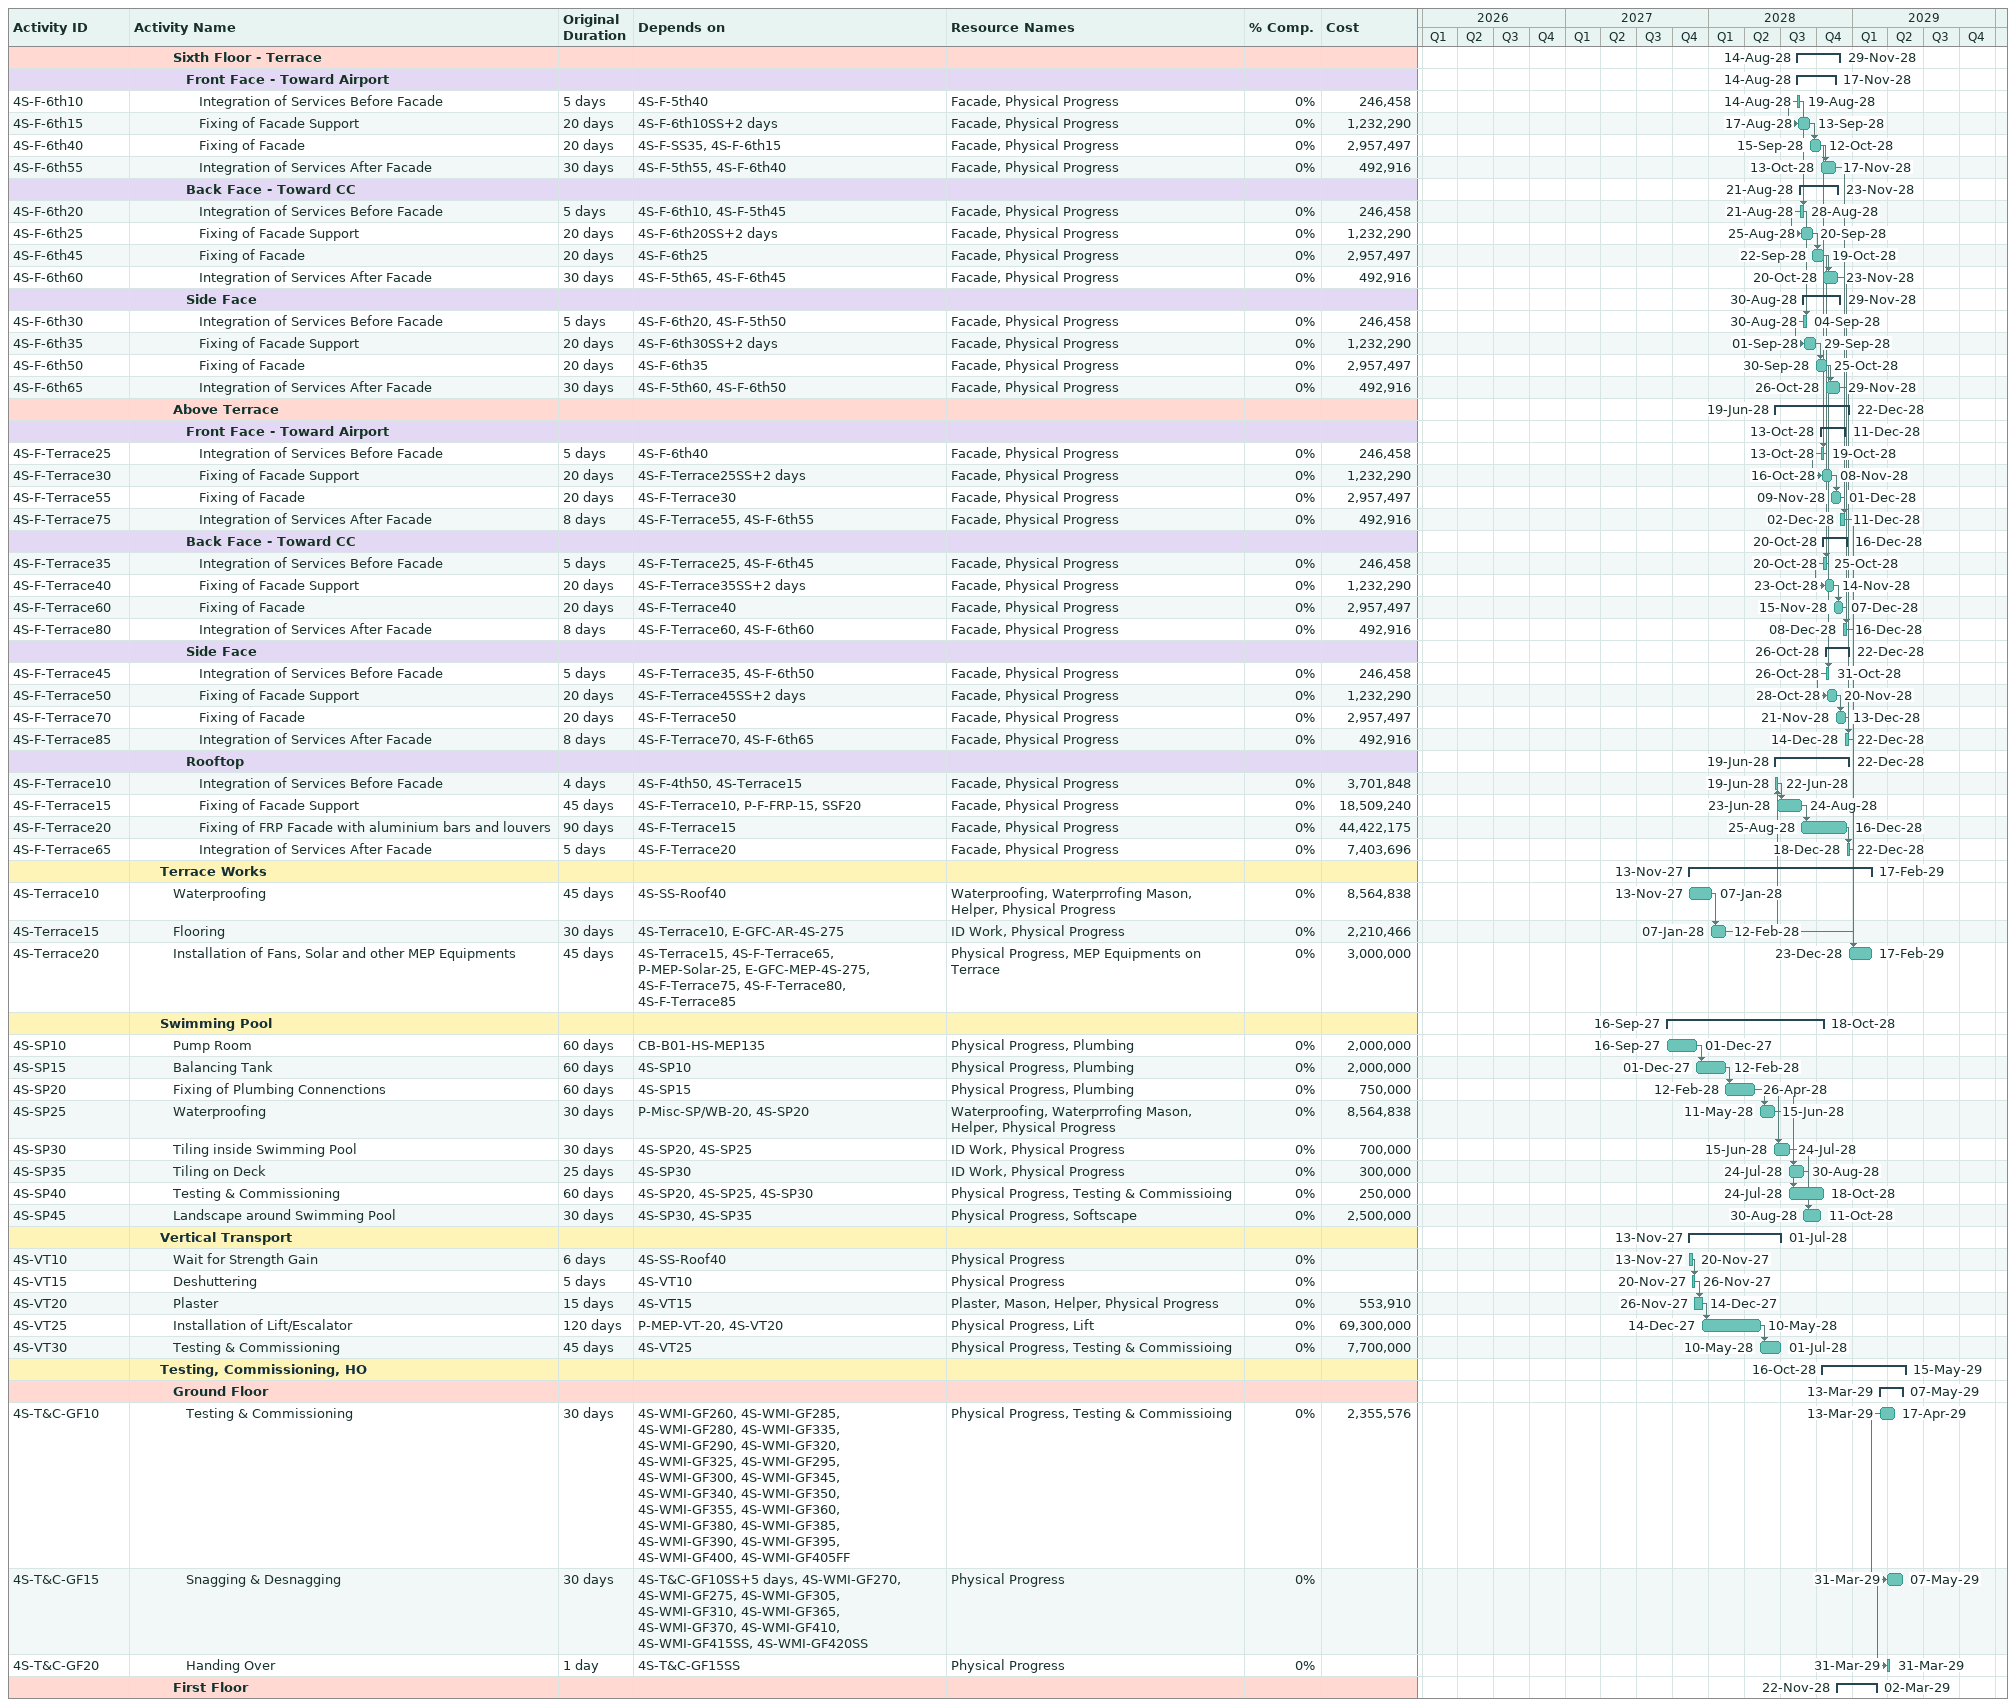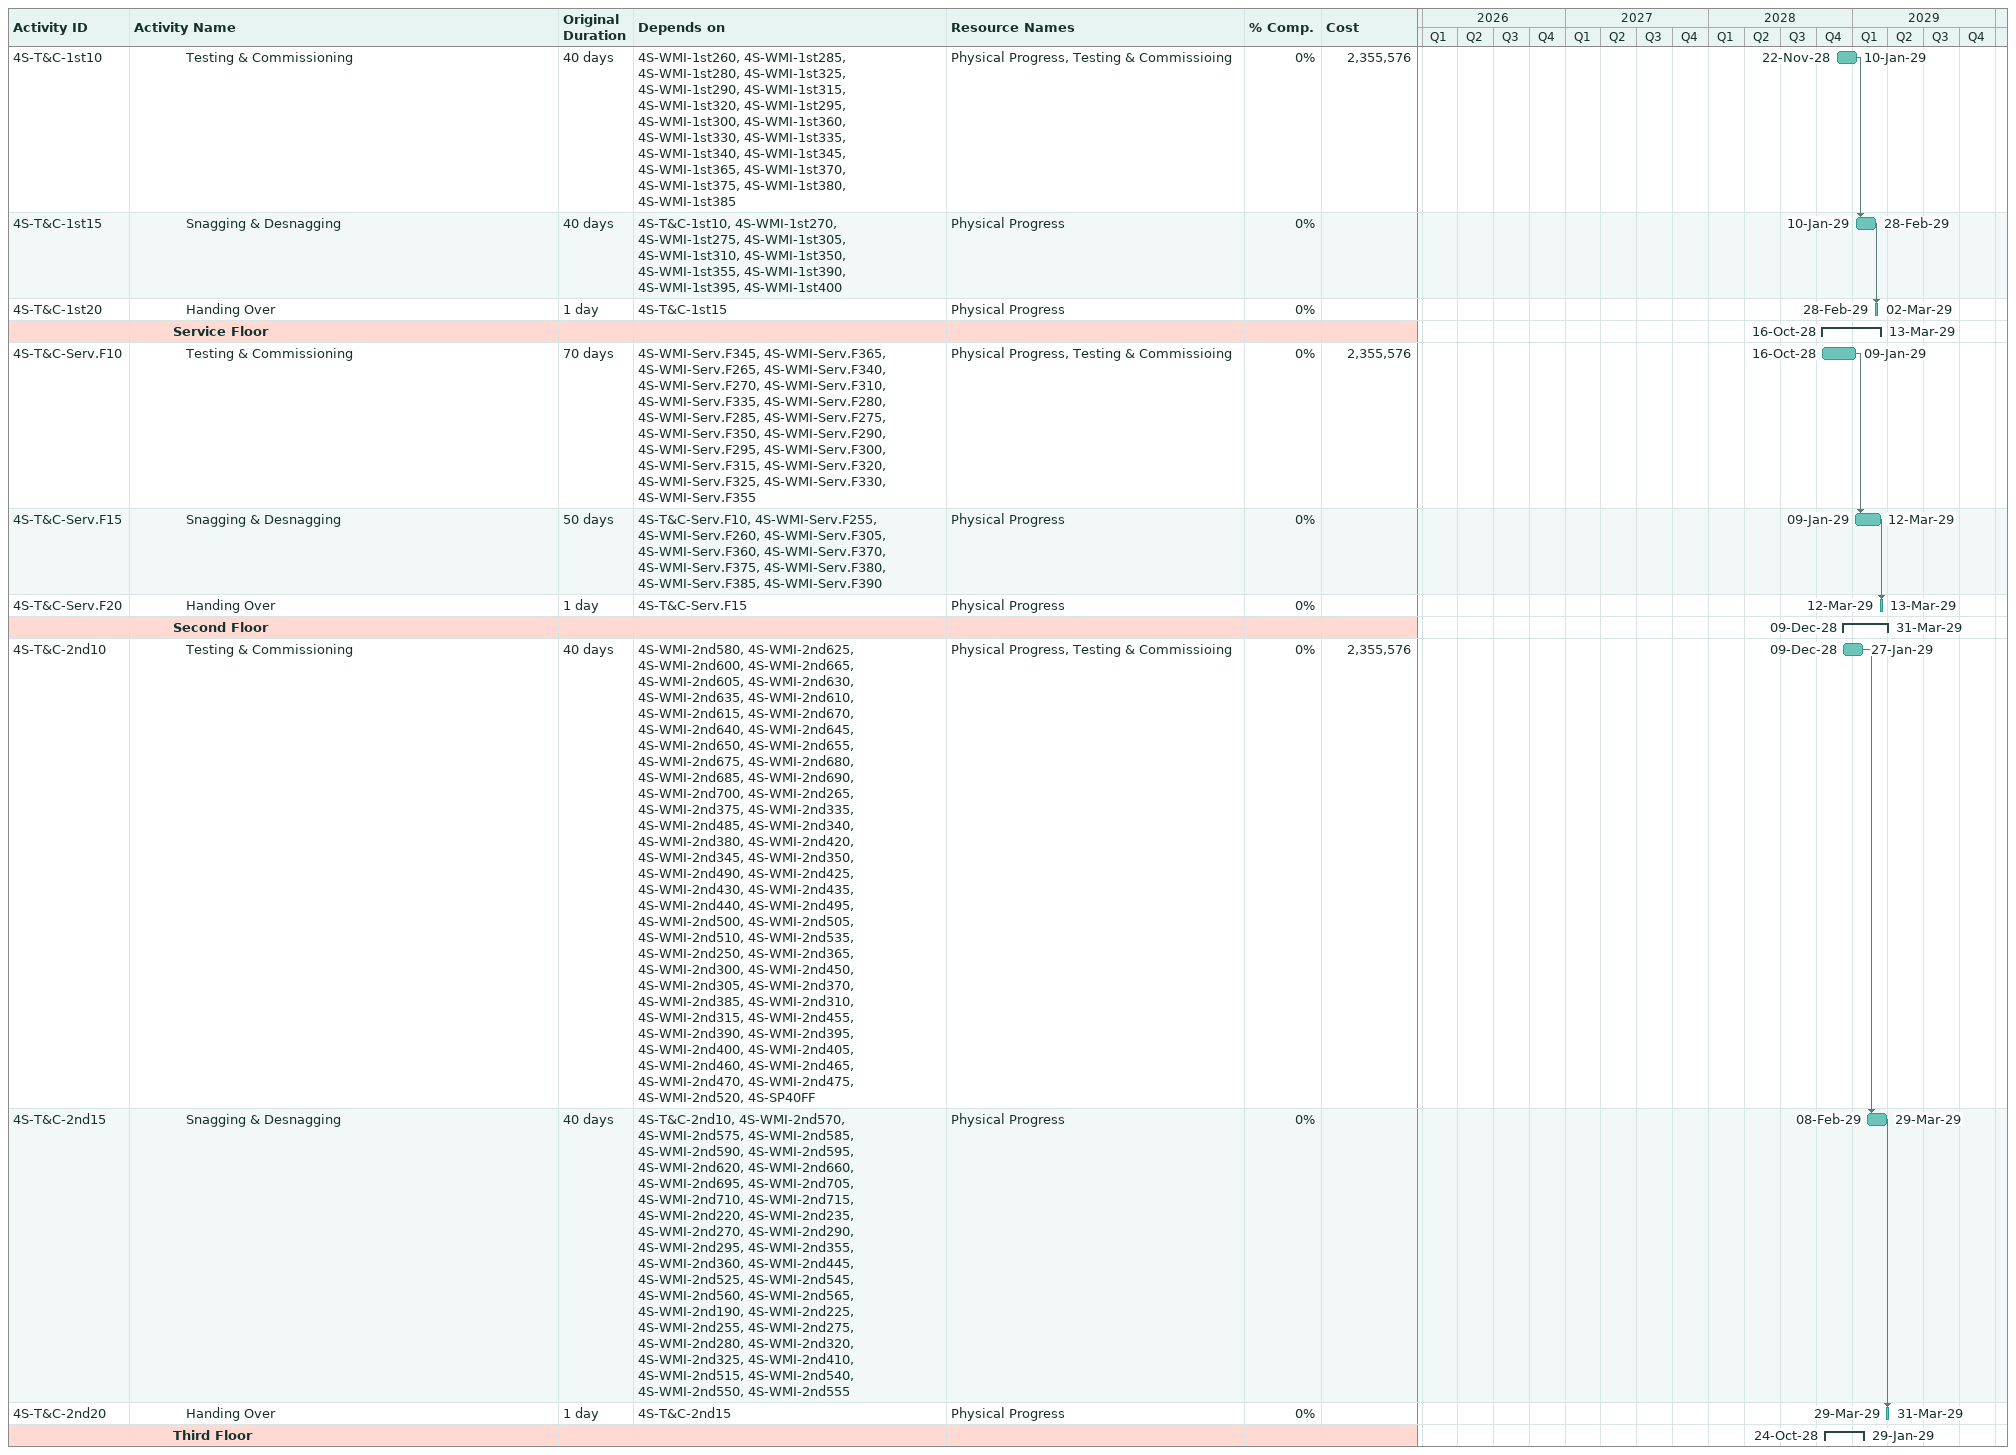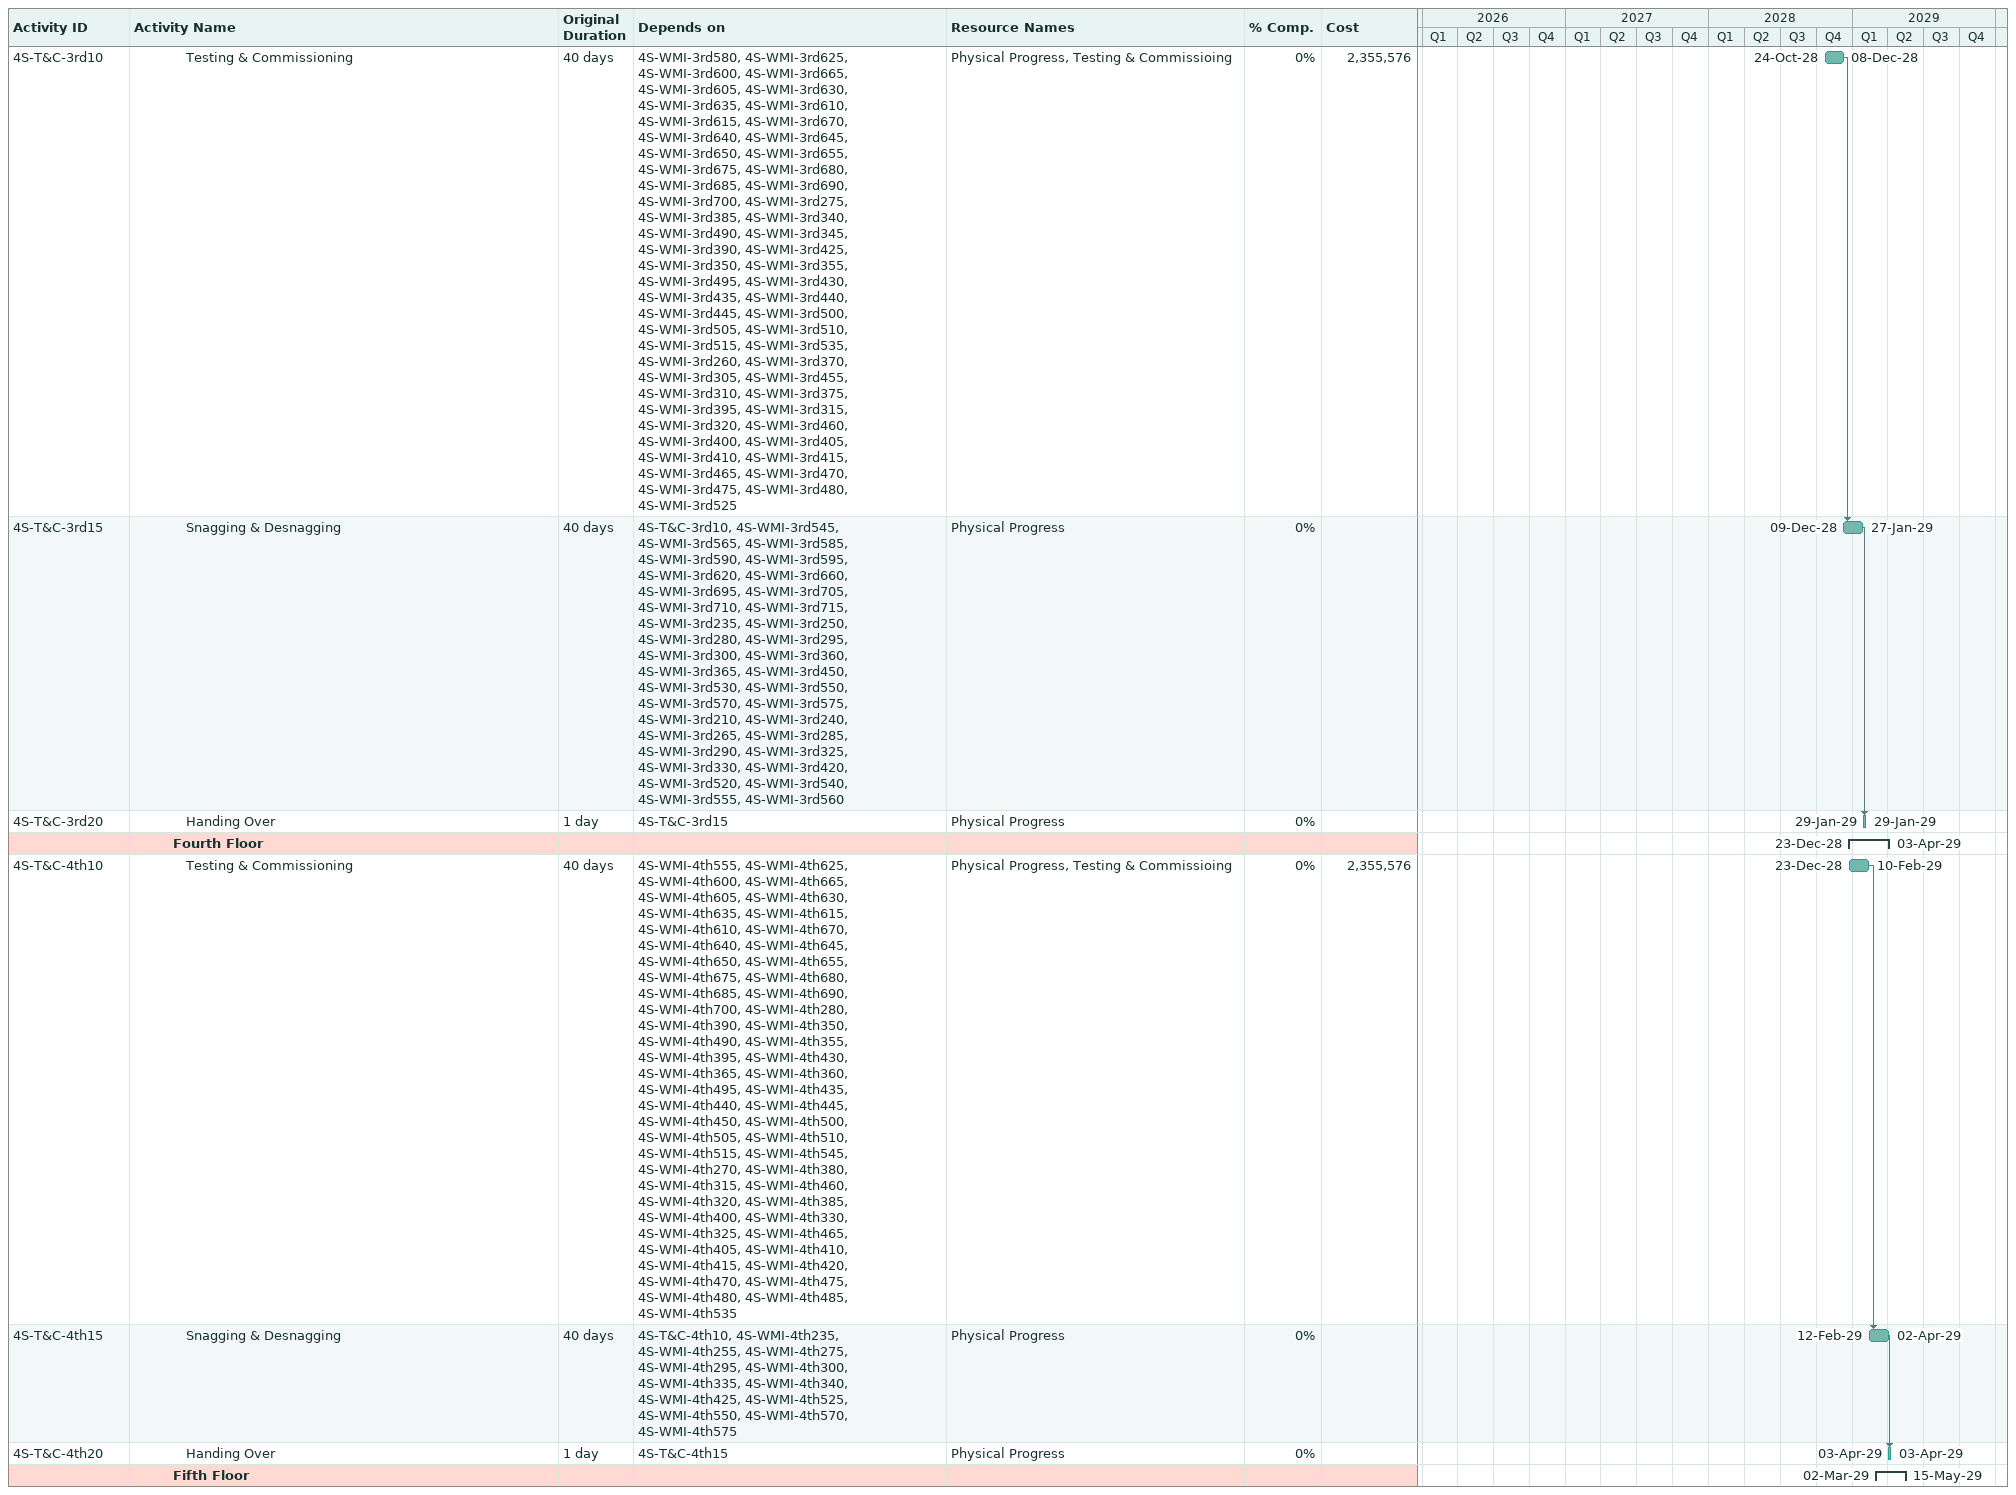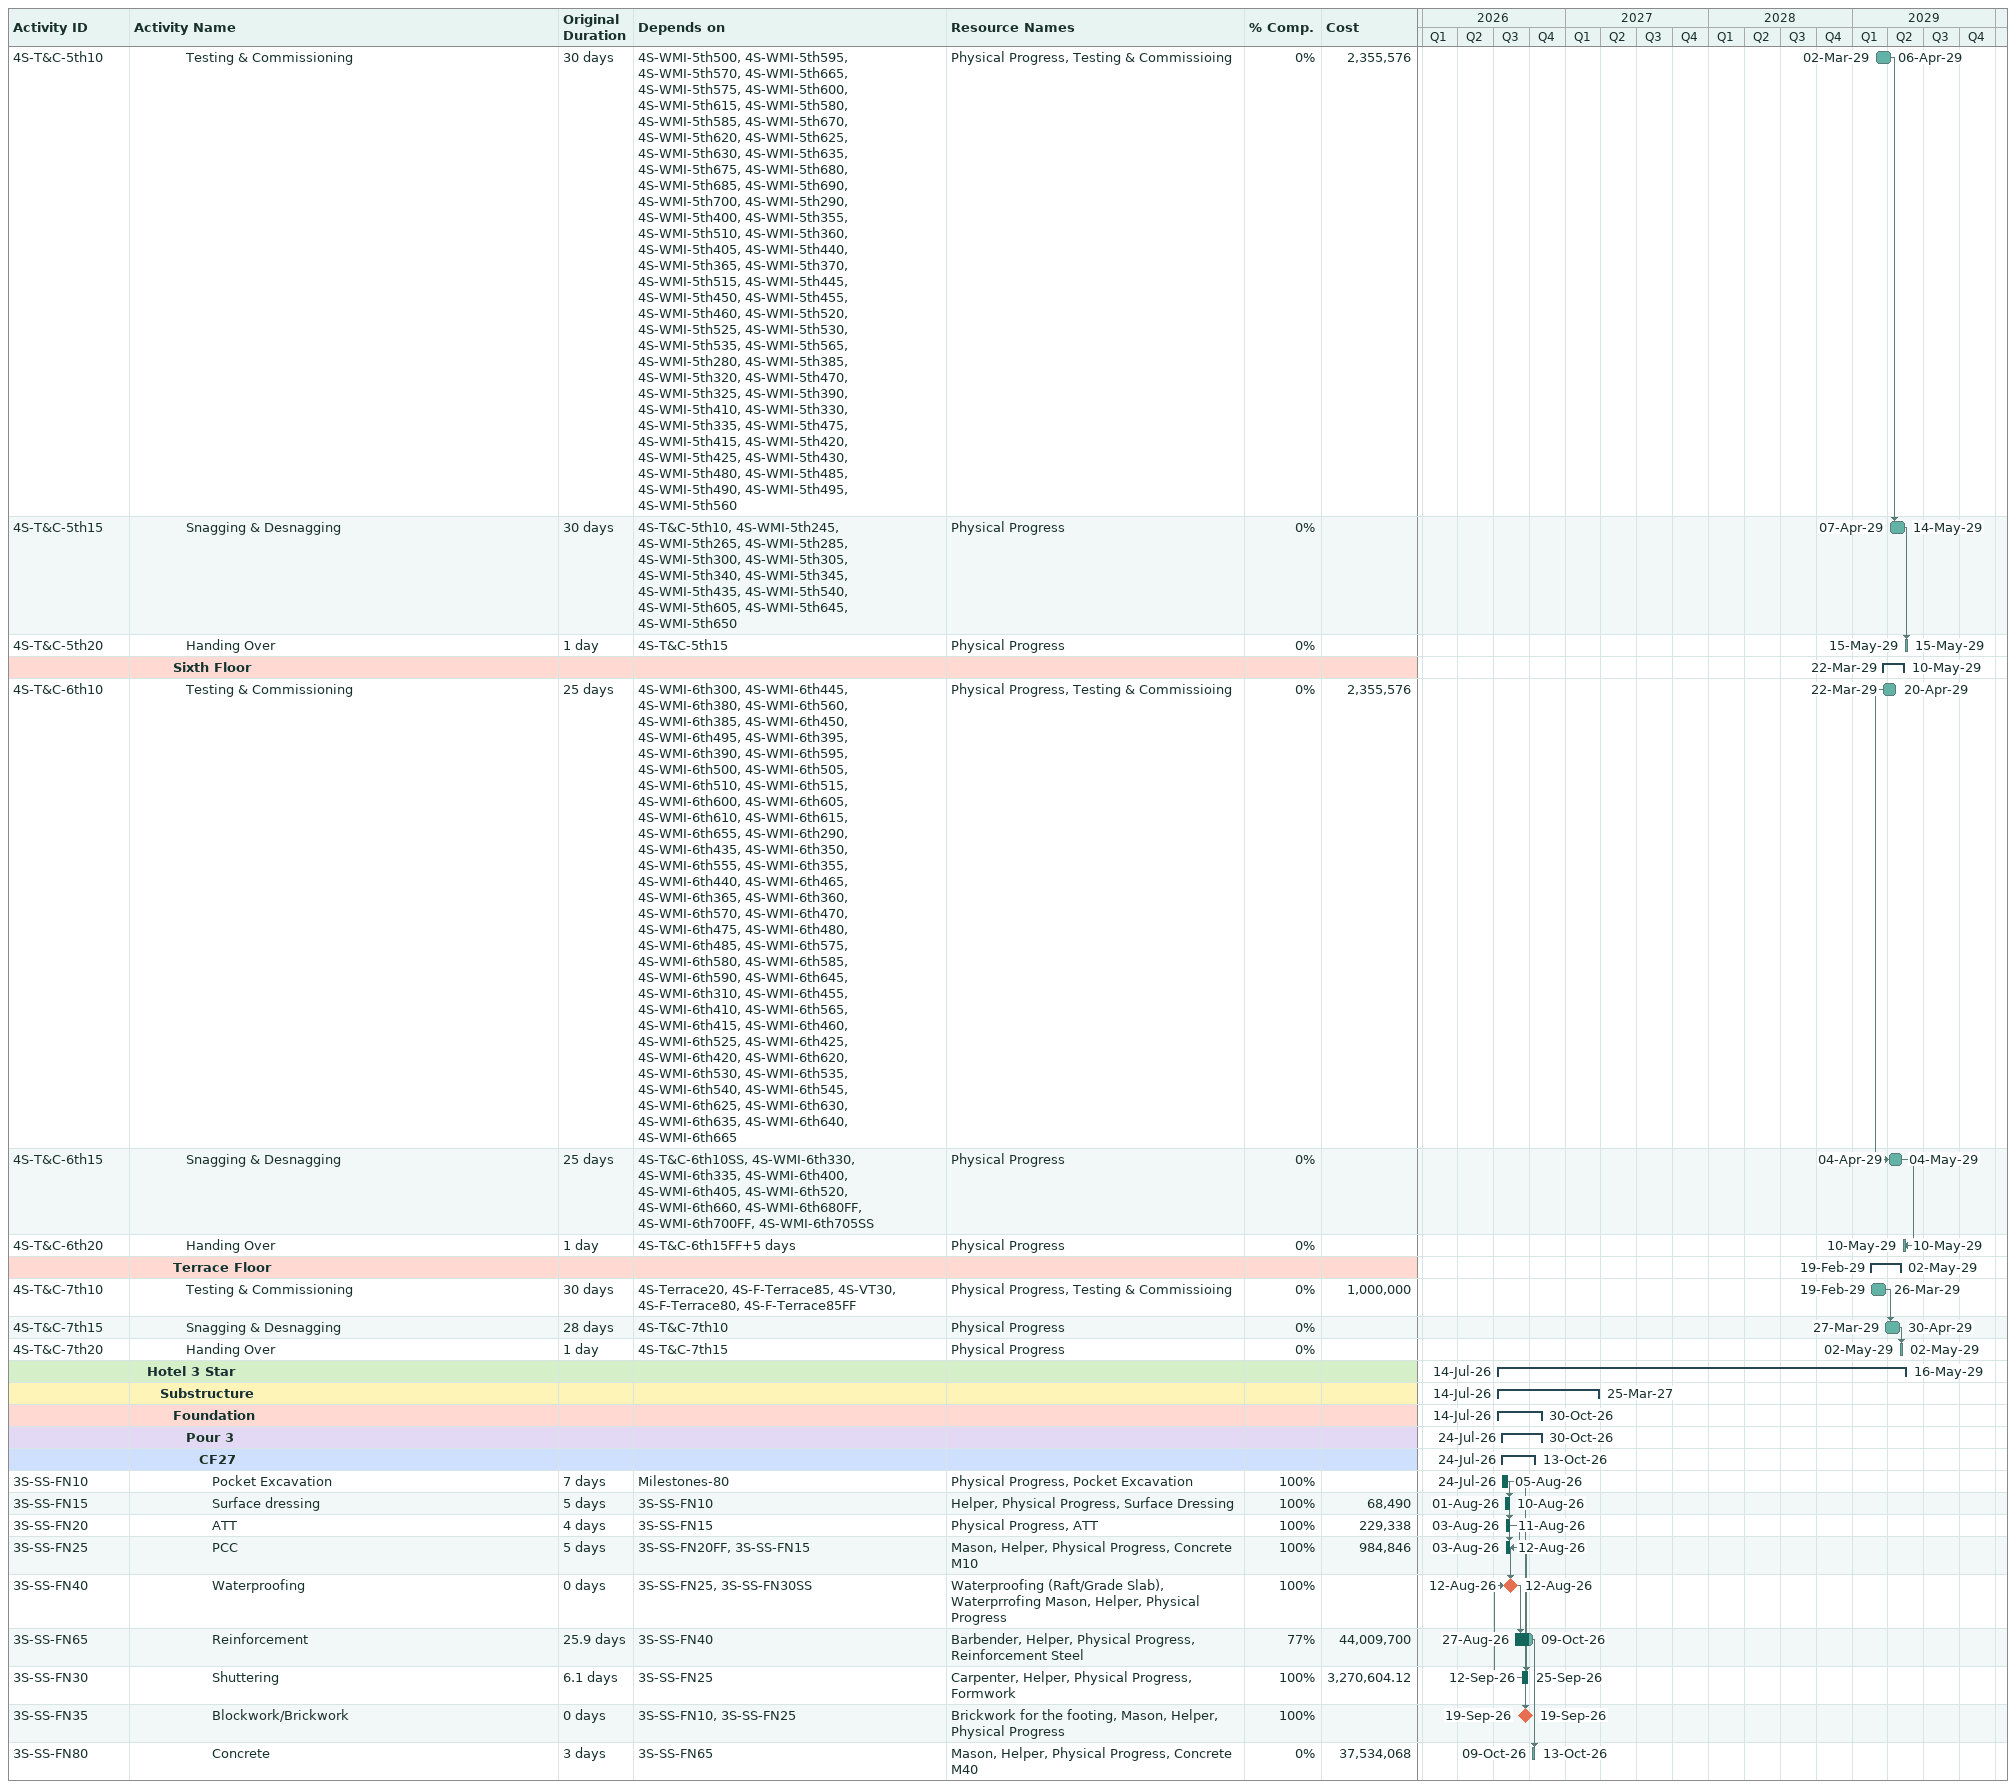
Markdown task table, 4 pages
| ID | Level | Task | Original duration | Start | Finish | Predecessors | Resources | % complete | Cost |
|---|---|---|---|---|---|---|---|---|---|
|  | 4 | **Sixth Floor - Terrace** |  | 2028-08-14 | 2028-11-29 |  |  |  |  |
|  | 5 | **Front Face - Toward Airport** |  | 2028-08-14 | 2028-11-17 |  |  |  |  |
| 4S-F-6th10 | 6 | Integration of Services Before Facade | 5d | 2028-08-14 | 2028-08-19 | 4S-F-5th40 | Facade, Physical Progress | 0 | 246458 |
| 4S-F-6th15 | 6 | Fixing of Facade Support | 20d | 2028-08-17 | 2028-09-13 | 4S-F-6th10SS+2d | Facade, Physical Progress | 0 | 1232290 |
| 4S-F-6th40 | 6 | Fixing of Facade | 20d | 2028-09-15 | 2028-10-12 | 4S-F-SS35, 4S-F-6th15 | Facade, Physical Progress | 0 | 2957497 |
| 4S-F-6th55 | 6 | Integration of Services After Facade | 30d | 2028-10-13 | 2028-11-17 | 4S-F-5th55, 4S-F-6th40 | Facade, Physical Progress | 0 | 492916 |
|  | 5 | **Back Face - Toward CC** |  | 2028-08-21 | 2028-11-23 |  |  |  |  |
| 4S-F-6th20 | 6 | Integration of Services Before Facade | 5d | 2028-08-21 | 2028-08-28 | 4S-F-6th10, 4S-F-5th45 | Facade, Physical Progress | 0 | 246458 |
| 4S-F-6th25 | 6 | Fixing of Facade Support | 20d | 2028-08-25 | 2028-09-20 | 4S-F-6th20SS+2d | Facade, Physical Progress | 0 | 1232290 |
| 4S-F-6th45 | 6 | Fixing of Facade | 20d | 2028-09-22 | 2028-10-19 | 4S-F-6th25 | Facade, Physical Progress | 0 | 2957497 |
| 4S-F-6th60 | 6 | Integration of Services After Facade | 30d | 2028-10-20 | 2028-11-23 | 4S-F-5th65, 4S-F-6th45 | Facade, Physical Progress | 0 | 492916 |
|  | 5 | **Side Face** |  | 2028-08-30 | 2028-11-29 |  |  |  |  |
| 4S-F-6th30 | 6 | Integration of Services Before Facade | 5d | 2028-08-30 | 2028-09-04 | 4S-F-6th20, 4S-F-5th50 | Facade, Physical Progress | 0 | 246458 |
| 4S-F-6th35 | 6 | Fixing of Facade Support | 20d | 2028-09-01 | 2028-09-29 | 4S-F-6th30SS+2d | Facade, Physical Progress | 0 | 1232290 |
| 4S-F-6th50 | 6 | Fixing of Facade | 20d | 2028-09-30 | 2028-10-25 | 4S-F-6th35 | Facade, Physical Progress | 0 | 2957497 |
| 4S-F-6th65 | 6 | Integration of Services After Facade | 30d | 2028-10-26 | 2028-11-29 | 4S-F-5th60, 4S-F-6th50 | Facade, Physical Progress | 0 | 492916 |
|  | 4 | **Above Terrace** |  | 2028-06-19 | 2028-12-22 |  |  |  |  |
|  | 5 | **Front Face - Toward Airport** |  | 2028-10-13 | 2028-12-11 |  |  |  |  |
| 4S-F-Terrace25 | 6 | Integration of Services Before Facade | 5d | 2028-10-13 | 2028-10-19 | 4S-F-6th40 | Facade, Physical Progress | 0 | 246458 |
| 4S-F-Terrace30 | 6 | Fixing of Facade Support | 20d | 2028-10-16 | 2028-11-08 | 4S-F-Terrace25SS+2d | Facade, Physical Progress | 0 | 1232290 |
| 4S-F-Terrace55 | 6 | Fixing of Facade | 20d | 2028-11-09 | 2028-12-01 | 4S-F-Terrace30 | Facade, Physical Progress | 0 | 2957497 |
| 4S-F-Terrace75 | 6 | Integration of Services After Facade | 8d | 2028-12-02 | 2028-12-11 | 4S-F-Terrace55, 4S-F-6th55 | Facade, Physical Progress | 0 | 492916 |
|  | 5 | **Back Face - Toward CC** |  | 2028-10-20 | 2028-12-16 |  |  |  |  |
| 4S-F-Terrace35 | 6 | Integration of Services Before Facade | 5d | 2028-10-20 | 2028-10-25 | 4S-F-Terrace25, 4S-F-6th45 | Facade, Physical Progress | 0 | 246458 |
| 4S-F-Terrace40 | 6 | Fixing of Facade Support | 20d | 2028-10-23 | 2028-11-14 | 4S-F-Terrace35SS+2d | Facade, Physical Progress | 0 | 1232290 |
| 4S-F-Terrace60 | 6 | Fixing of Facade | 20d | 2028-11-15 | 2028-12-07 | 4S-F-Terrace40 | Facade, Physical Progress | 0 | 2957497 |
| 4S-F-Terrace80 | 6 | Integration of Services After Facade | 8d | 2028-12-08 | 2028-12-16 | 4S-F-Terrace60, 4S-F-6th60 | Facade, Physical Progress | 0 | 492916 |
|  | 5 | **Side Face** |  | 2028-10-26 | 2028-12-22 |  |  |  |  |
| 4S-F-Terrace45 | 6 | Integration of Services Before Facade | 5d | 2028-10-26 | 2028-10-31 | 4S-F-Terrace35, 4S-F-6th50 | Facade, Physical Progress | 0 | 246458 |
| 4S-F-Terrace50 | 6 | Fixing of Facade Support | 20d | 2028-10-28 | 2028-11-20 | 4S-F-Terrace45SS+2d | Facade, Physical Progress | 0 | 1232290 |
| 4S-F-Terrace70 | 6 | Fixing of Facade | 20d | 2028-11-21 | 2028-12-13 | 4S-F-Terrace50 | Facade, Physical Progress | 0 | 2957497 |
| 4S-F-Terrace85 | 6 | Integration of Services After Facade | 8d | 2028-12-14 | 2028-12-22 | 4S-F-Terrace70, 4S-F-6th65 | Facade, Physical Progress | 0 | 492916 |
|  | 5 | **Rooftop** |  | 2028-06-19 | 2028-12-22 |  |  |  |  |
| 4S-F-Terrace10 | 6 | Integration of Services Before Facade | 4d | 2028-06-19 | 2028-06-22 | 4S-F-4th50, 4S-Terrace15 | Facade, Physical Progress | 0 | 3701848 |
| 4S-F-Terrace15 | 6 | Fixing of Facade Support | 45d | 2028-06-23 | 2028-08-24 | 4S-F-Terrace10, P-F-FRP-15, SSF20 | Facade, Physical Progress | 0 | 18509240 |
| 4S-F-Terrace20 | 6 | Fixing of FRP Facade with aluminium bars and louvers | 90d | 2028-08-25 | 2028-12-16 | 4S-F-Terrace15 | Facade, Physical Progress | 0 | 44422175 |
| 4S-F-Terrace65 | 6 | Integration of Services After Facade | 5d | 2028-12-18 | 2028-12-22 | 4S-F-Terrace20 | Facade, Physical Progress | 0 | 7403696 |
|  | 3 | **Terrace Works** |  | 2027-11-13 | 2029-02-17 |  |  |  |  |
| 4S-Terrace10 | 4 | Waterproofing | 45d | 2027-11-13 | 2028-01-07 | 4S-SS-Roof40 | Waterproofing, Waterprrofing Mason, Helper, Physical Progress | 0 | 8564838 |
| 4S-Terrace15 | 4 | Flooring | 30d | 2028-01-07 | 2028-02-12 | 4S-Terrace10, E-GFC-AR-4S-275 | ID Work, Physical Progress | 0 | 2210466 |
| 4S-Terrace20 | 4 | Installation of Fans, Solar and other MEP Equipments | 45d | 2028-12-23 | 2029-02-17 | 4S-Terrace15, 4S-F-Terrace65, P-MEP-Solar-25, E-GFC-MEP-4S-275, 4S-F-Terrace75, 4S-F-Terrace80, 4S-F-Terrace85 | Physical Progress, MEP Equipments on Terrace | 0 | 3000000 |
|  | 3 | **Swimming Pool** |  | 2027-09-16 | 2028-10-18 |  |  |  |  |
| 4S-SP10 | 4 | Pump Room | 60d | 2027-09-16 | 2027-12-01 | CB-B01-HS-MEP135 | Physical Progress, Plumbing | 0 | 2000000 |
| 4S-SP15 | 4 | Balancing Tank | 60d | 2027-12-01 | 2028-02-12 | 4S-SP10 | Physical Progress, Plumbing | 0 | 2000000 |
| 4S-SP20 | 4 | Fixing of Plumbing Connenctions | 60d | 2028-02-12 | 2028-04-26 | 4S-SP15 | Physical Progress, Plumbing | 0 | 750000 |
| 4S-SP25 | 4 | Waterproofing | 30d | 2028-05-11 | 2028-06-15 | P-Misc-SP/WB-20, 4S-SP20 | Waterproofing, Waterprrofing Mason, Helper, Physical Progress | 0 | 8564838 |
| 4S-SP30 | 4 | Tiling inside Swimming Pool | 30d | 2028-06-15 | 2028-07-24 | 4S-SP20, 4S-SP25 | ID Work, Physical Progress | 0 | 700000 |
| 4S-SP35 | 4 | Tiling on Deck | 25d | 2028-07-24 | 2028-08-30 | 4S-SP30 | ID Work, Physical Progress | 0 | 300000 |
| 4S-SP40 | 4 | Testing & Commissioning | 60d | 2028-07-24 | 2028-10-18 | 4S-SP20, 4S-SP25, 4S-SP30 | Physical Progress, Testing & Commissioing | 0 | 250000 |
| 4S-SP45 | 4 | Landscape around Swimming Pool | 30d | 2028-08-30 | 2028-10-11 | 4S-SP30, 4S-SP35 | Physical Progress, Softscape | 0 | 2500000 |
|  | 3 | **Vertical Transport** |  | 2027-11-13 | 2028-07-01 |  |  |  |  |
| 4S-VT10 | 4 | Wait for Strength Gain | 6d | 2027-11-13 | 2027-11-20 | 4S-SS-Roof40 | Physical Progress | 0 |  |
| 4S-VT15 | 4 | Deshuttering | 5d | 2027-11-20 | 2027-11-26 | 4S-VT10 | Physical Progress | 0 |  |
| 4S-VT20 | 4 | Plaster | 15d | 2027-11-26 | 2027-12-14 | 4S-VT15 | Plaster, Mason, Helper, Physical Progress | 0 | 553910 |
| 4S-VT25 | 4 | Installation of Lift/Escalator | 120d | 2027-12-14 | 2028-05-10 | P-MEP-VT-20, 4S-VT20 | Physical Progress, Lift | 0 | 69300000 |
| 4S-VT30 | 4 | Testing & Commissioning | 45d | 2028-05-10 | 2028-07-01 | 4S-VT25 | Physical Progress, Testing & Commissioing | 0 | 7700000 |
|  | 3 | **Testing, Commissioning, HO** |  | 2028-10-16 | 2029-05-15 |  |  |  |  |
|  | 4 | **Ground Floor** |  | 2029-03-13 | 2029-05-07 |  |  |  |  |
| 4S-T&C-GF10 | 5 | Testing & Commissioning | 30d | 2029-03-13 | 2029-04-17 | 4S-WMI-GF260, 4S-WMI-GF285, 4S-WMI-GF280, 4S-WMI-GF335, 4S-WMI-GF290, 4S-WMI-GF320, 4S-WMI-GF325, 4S-WMI-GF295, 4S-WMI-GF300, 4S-WMI-GF345, 4S-WMI-GF340, 4S-WMI-GF350, 4S-WMI-GF355, 4S-WMI-GF360, 4S-WMI-GF380, 4S-WMI-GF385, 4S-WMI-GF390, 4S-WMI-GF395, 4S-WMI-GF400, 4S-WMI-GF405FF | Physical Progress, Testing & Commissioing | 0 | 2355576 |
| 4S-T&C-GF15 | 5 | Snagging & Desnagging | 30d | 2029-03-31 | 2029-05-07 | 4S-T&C-GF10SS+5d, 4S-WMI-GF270, 4S-WMI-GF275, 4S-WMI-GF305, 4S-WMI-GF310, 4S-WMI-GF365, 4S-WMI-GF370, 4S-WMI-GF410, 4S-WMI-GF415SS, 4S-WMI-GF420SS | Physical Progress | 0 |  |
| 4S-T&C-GF20 | 5 | Handing Over | 1d | 2029-03-31 | 2029-03-31 | 4S-T&C-GF15SS | Physical Progress | 0 |  |
|  | 4 | **First Floor** |  | 2028-11-22 | 2029-03-02 |  |  |  |  |
| 4S-T&C-1st10 | 5 | Testing & Commissioning | 40d | 2028-11-22 | 2029-01-10 | 4S-WMI-1st260, 4S-WMI-1st285, 4S-WMI-1st280, 4S-WMI-1st325, 4S-WMI-1st290, 4S-WMI-1st315, 4S-WMI-1st320, 4S-WMI-1st295, 4S-WMI-1st300, 4S-WMI-1st360, 4S-WMI-1st330, 4S-WMI-1st335, 4S-WMI-1st340, 4S-WMI-1st345, 4S-WMI-1st365, 4S-WMI-1st370, 4S-WMI-1st375, 4S-WMI-1st380, 4S-WMI-1st385 | Physical Progress, Testing & Commissioing | 0 | 2355576 |
| 4S-T&C-1st15 | 5 | Snagging & Desnagging | 40d | 2029-01-10 | 2029-02-28 | 4S-T&C-1st10, 4S-WMI-1st270, 4S-WMI-1st275, 4S-WMI-1st305, 4S-WMI-1st310, 4S-WMI-1st350, 4S-WMI-1st355, 4S-WMI-1st390, 4S-WMI-1st395, 4S-WMI-1st400 | Physical Progress | 0 |  |
| 4S-T&C-1st20 | 5 | Handing Over | 1d | 2029-02-28 | 2029-03-02 | 4S-T&C-1st15 | Physical Progress | 0 |  |
|  | 4 | **Service Floor** |  | 2028-10-16 | 2029-03-13 |  |  |  |  |
| 4S-T&C-Serv.F10 | 5 | Testing & Commissioning | 70d | 2028-10-16 | 2029-01-09 | 4S-WMI-Serv.F345, 4S-WMI-Serv.F365, 4S-WMI-Serv.F265, 4S-WMI-Serv.F340, 4S-WMI-Serv.F270, 4S-WMI-Serv.F310, 4S-WMI-Serv.F335, 4S-WMI-Serv.F280, 4S-WMI-Serv.F285, 4S-WMI-Serv.F275, 4S-WMI-Serv.F350, 4S-WMI-Serv.F290, 4S-WMI-Serv.F295, 4S-WMI-Serv.F300, 4S-WMI-Serv.F315, 4S-WMI-Serv.F320, 4S-WMI-Serv.F325, 4S-WMI-Serv.F330, 4S-WMI-Serv.F355 | Physical Progress, Testing & Commissioing | 0 | 2355576 |
| 4S-T&C-Serv.F15 | 5 | Snagging & Desnagging | 50d | 2029-01-09 | 2029-03-12 | 4S-T&C-Serv.F10, 4S-WMI-Serv.F255, 4S-WMI-Serv.F260, 4S-WMI-Serv.F305, 4S-WMI-Serv.F360, 4S-WMI-Serv.F370, 4S-WMI-Serv.F375, 4S-WMI-Serv.F380, 4S-WMI-Serv.F385, 4S-WMI-Serv.F390 | Physical Progress | 0 |  |
| 4S-T&C-Serv.F20 | 5 | Handing Over | 1d | 2029-03-12 | 2029-03-13 | 4S-T&C-Serv.F15 | Physical Progress | 0 |  |
|  | 4 | **Second Floor** |  | 2028-12-09 | 2029-03-31 |  |  |  |  |
| 4S-T&C-2nd10 | 5 | Testing & Commissioning | 40d | 2028-12-09 | 2029-01-27 | 4S-WMI-2nd580, 4S-WMI-2nd625, 4S-WMI-2nd600, 4S-WMI-2nd665, 4S-WMI-2nd605, 4S-WMI-2nd630, 4S-WMI-2nd635, 4S-WMI-2nd610, 4S-WMI-2nd615, 4S-WMI-2nd670, 4S-WMI-2nd640, 4S-WMI-2nd645, 4S-WMI-2nd650, 4S-WMI-2nd655, 4S-WMI-2nd675, 4S-WMI-2nd680, 4S-WMI-2nd685, 4S-WMI-2nd690, 4S-WMI-2nd700, 4S-WMI-2nd265, 4S-WMI-2nd375, 4S-WMI-2nd335, 4S-WMI-2nd485, 4S-WMI-2nd340, 4S-WMI-2nd380, 4S-WMI-2nd420, 4S-WMI-2nd345, 4S-WMI-2nd350, 4S-WMI-2nd490, 4S-WMI-2nd425, 4S-WMI-2nd430, 4S-WMI-2nd435, 4S-WMI-2nd440, 4S-WMI-2nd495, 4S-WMI-2nd500, 4S-WMI-2nd505, 4S-WMI-2nd510, 4S-WMI-2nd535, 4S-WMI-2nd250, 4S-WMI-2nd365, 4S-WMI-2nd300, 4S-WMI-2nd450, 4S-WMI-2nd305, 4S-WMI-2nd370, 4S-WMI-2nd385, 4S-WMI-2nd310, 4S-WMI-2nd315, 4S-WMI-2nd455, 4S-WMI-2nd390, 4S-WMI-2nd395, 4S-WMI-2nd400, 4S-WMI-2nd405, 4S-WMI-2nd460, 4S-WMI-2nd465, 4S-WMI-2nd470, 4S-WMI-2nd475, 4S-WMI-2nd520, 4S-SP40FF | Physical Progress, Testing & Commissioing | 0 | 2355576 |
| 4S-T&C-2nd15 | 5 | Snagging & Desnagging | 40d | 2029-02-08 | 2029-03-29 | 4S-T&C-2nd10, 4S-WMI-2nd570, 4S-WMI-2nd575, 4S-WMI-2nd585, 4S-WMI-2nd590, 4S-WMI-2nd595, 4S-WMI-2nd620, 4S-WMI-2nd660, 4S-WMI-2nd695, 4S-WMI-2nd705, 4S-WMI-2nd710, 4S-WMI-2nd715, 4S-WMI-2nd220, 4S-WMI-2nd235, 4S-WMI-2nd270, 4S-WMI-2nd290, 4S-WMI-2nd295, 4S-WMI-2nd355, 4S-WMI-2nd360, 4S-WMI-2nd445, 4S-WMI-2nd525, 4S-WMI-2nd545, 4S-WMI-2nd560, 4S-WMI-2nd565, 4S-WMI-2nd190, 4S-WMI-2nd225, 4S-WMI-2nd255, 4S-WMI-2nd275, 4S-WMI-2nd280, 4S-WMI-2nd320, 4S-WMI-2nd325, 4S-WMI-2nd410, 4S-WMI-2nd515, 4S-WMI-2nd540, 4S-WMI-2nd550, 4S-WMI-2nd555 | Physical Progress | 0 |  |
| 4S-T&C-2nd20 | 5 | Handing Over | 1d | 2029-03-29 | 2029-03-31 | 4S-T&C-2nd15 | Physical Progress | 0 |  |
|  | 4 | **Third Floor** |  | 2028-10-24 | 2029-01-29 |  |  |  |  |
| 4S-T&C-3rd10 | 5 | Testing & Commissioning | 40d | 2028-10-24 | 2028-12-08 | 4S-WMI-3rd580, 4S-WMI-3rd625, 4S-WMI-3rd600, 4S-WMI-3rd665, 4S-WMI-3rd605, 4S-WMI-3rd630, 4S-WMI-3rd635, 4S-WMI-3rd610, 4S-WMI-3rd615, 4S-WMI-3rd670, 4S-WMI-3rd640, 4S-WMI-3rd645, 4S-WMI-3rd650, 4S-WMI-3rd655, 4S-WMI-3rd675, 4S-WMI-3rd680, 4S-WMI-3rd685, 4S-WMI-3rd690, 4S-WMI-3rd700, 4S-WMI-3rd275, 4S-WMI-3rd385, 4S-WMI-3rd340, 4S-WMI-3rd490, 4S-WMI-3rd345, 4S-WMI-3rd390, 4S-WMI-3rd425, 4S-WMI-3rd350, 4S-WMI-3rd355, 4S-WMI-3rd495, 4S-WMI-3rd430, 4S-WMI-3rd435, 4S-WMI-3rd440, 4S-WMI-3rd445, 4S-WMI-3rd500, 4S-WMI-3rd505, 4S-WMI-3rd510, 4S-WMI-3rd515, 4S-WMI-3rd535, 4S-WMI-3rd260, 4S-WMI-3rd370, 4S-WMI-3rd305, 4S-WMI-3rd455, 4S-WMI-3rd310, 4S-WMI-3rd375, 4S-WMI-3rd395, 4S-WMI-3rd315, 4S-WMI-3rd320, 4S-WMI-3rd460, 4S-WMI-3rd400, 4S-WMI-3rd405, 4S-WMI-3rd410, 4S-WMI-3rd415, 4S-WMI-3rd465, 4S-WMI-3rd470, 4S-WMI-3rd475, 4S-WMI-3rd480, 4S-WMI-3rd525 | Physical Progress, Testing & Commissioing | 0 | 2355576 |
| 4S-T&C-3rd15 | 5 | Snagging & Desnagging | 40d | 2028-12-09 | 2029-01-27 | 4S-T&C-3rd10, 4S-WMI-3rd545, 4S-WMI-3rd565, 4S-WMI-3rd585, 4S-WMI-3rd590, 4S-WMI-3rd595, 4S-WMI-3rd620, 4S-WMI-3rd660, 4S-WMI-3rd695, 4S-WMI-3rd705, 4S-WMI-3rd710, 4S-WMI-3rd715, 4S-WMI-3rd235, 4S-WMI-3rd250, 4S-WMI-3rd280, 4S-WMI-3rd295, 4S-WMI-3rd300, 4S-WMI-3rd360, 4S-WMI-3rd365, 4S-WMI-3rd450, 4S-WMI-3rd530, 4S-WMI-3rd550, 4S-WMI-3rd570, 4S-WMI-3rd575, 4S-WMI-3rd210, 4S-WMI-3rd240, 4S-WMI-3rd265, 4S-WMI-3rd285, 4S-WMI-3rd290, 4S-WMI-3rd325, 4S-WMI-3rd330, 4S-WMI-3rd420, 4S-WMI-3rd520, 4S-WMI-3rd540, 4S-WMI-3rd555, 4S-WMI-3rd560 | Physical Progress | 0 |  |
| 4S-T&C-3rd20 | 5 | Handing Over | 1d | 2029-01-29 | 2029-01-29 | 4S-T&C-3rd15 | Physical Progress | 0 |  |
|  | 4 | **Fourth Floor** |  | 2028-12-23 | 2029-04-03 |  |  |  |  |
| 4S-T&C-4th10 | 5 | Testing & Commissioning | 40d | 2028-12-23 | 2029-02-10 | 4S-WMI-4th555, 4S-WMI-4th625, 4S-WMI-4th600, 4S-WMI-4th665, 4S-WMI-4th605, 4S-WMI-4th630, 4S-WMI-4th635, 4S-WMI-4th615, 4S-WMI-4th610, 4S-WMI-4th670, 4S-WMI-4th640, 4S-WMI-4th645, 4S-WMI-4th650, 4S-WMI-4th655, 4S-WMI-4th675, 4S-WMI-4th680, 4S-WMI-4th685, 4S-WMI-4th690, 4S-WMI-4th700, 4S-WMI-4th280, 4S-WMI-4th390, 4S-WMI-4th350, 4S-WMI-4th490, 4S-WMI-4th355, 4S-WMI-4th395, 4S-WMI-4th430, 4S-WMI-4th365, 4S-WMI-4th360, 4S-WMI-4th495, 4S-WMI-4th435, 4S-WMI-4th440, 4S-WMI-4th445, 4S-WMI-4th450, 4S-WMI-4th500, 4S-WMI-4th505, 4S-WMI-4th510, 4S-WMI-4th515, 4S-WMI-4th545, 4S-WMI-4th270, 4S-WMI-4th380, 4S-WMI-4th315, 4S-WMI-4th460, 4S-WMI-4th320, 4S-WMI-4th385, 4S-WMI-4th400, 4S-WMI-4th330, 4S-WMI-4th325, 4S-WMI-4th465, 4S-WMI-4th405, 4S-WMI-4th410, 4S-WMI-4th415, 4S-WMI-4th420, 4S-WMI-4th470, 4S-WMI-4th475, 4S-WMI-4th480, 4S-WMI-4th485, 4S-WMI-4th535 | Physical Progress, Testing & Commissioing | 0 | 2355576 |
| 4S-T&C-4th15 | 5 | Snagging & Desnagging | 40d | 2029-02-12 | 2029-04-02 | 4S-T&C-4th10, 4S-WMI-4th235, 4S-WMI-4th255, 4S-WMI-4th275, 4S-WMI-4th295, 4S-WMI-4th300, 4S-WMI-4th335, 4S-WMI-4th340, 4S-WMI-4th425, 4S-WMI-4th525, 4S-WMI-4th550, 4S-WMI-4th570, 4S-WMI-4th575 | Physical Progress | 0 |  |
| 4S-T&C-4th20 | 5 | Handing Over | 1d | 2029-04-03 | 2029-04-03 | 4S-T&C-4th15 | Physical Progress | 0 |  |
|  | 4 | **Fifth Floor** |  | 2029-03-02 | 2029-05-15 |  |  |  |  |
| 4S-T&C-5th10 | 5 | Testing & Commissioning | 30d | 2029-03-02 | 2029-04-06 | 4S-WMI-5th500, 4S-WMI-5th595, 4S-WMI-5th570, 4S-WMI-5th665, 4S-WMI-5th575, 4S-WMI-5th600, 4S-WMI-5th615, 4S-WMI-5th580, 4S-WMI-5th585, 4S-WMI-5th670, 4S-WMI-5th620, 4S-WMI-5th625, 4S-WMI-5th630, 4S-WMI-5th635, 4S-WMI-5th675, 4S-WMI-5th680, 4S-WMI-5th685, 4S-WMI-5th690, 4S-WMI-5th700, 4S-WMI-5th290, 4S-WMI-5th400, 4S-WMI-5th355, 4S-WMI-5th510, 4S-WMI-5th360, 4S-WMI-5th405, 4S-WMI-5th440, 4S-WMI-5th365, 4S-WMI-5th370, 4S-WMI-5th515, 4S-WMI-5th445, 4S-WMI-5th450, 4S-WMI-5th455, 4S-WMI-5th460, 4S-WMI-5th520, 4S-WMI-5th525, 4S-WMI-5th530, 4S-WMI-5th535, 4S-WMI-5th565, 4S-WMI-5th280, 4S-WMI-5th385, 4S-WMI-5th320, 4S-WMI-5th470, 4S-WMI-5th325, 4S-WMI-5th390, 4S-WMI-5th410, 4S-WMI-5th330, 4S-WMI-5th335, 4S-WMI-5th475, 4S-WMI-5th415, 4S-WMI-5th420, 4S-WMI-5th425, 4S-WMI-5th430, 4S-WMI-5th480, 4S-WMI-5th485, 4S-WMI-5th490, 4S-WMI-5th495, 4S-WMI-5th560 | Physical Progress, Testing & Commissioing | 0 | 2355576 |
| 4S-T&C-5th15 | 5 | Snagging & Desnagging | 30d | 2029-04-07 | 2029-05-14 | 4S-T&C-5th10, 4S-WMI-5th245, 4S-WMI-5th265, 4S-WMI-5th285, 4S-WMI-5th300, 4S-WMI-5th305, 4S-WMI-5th340, 4S-WMI-5th345, 4S-WMI-5th435, 4S-WMI-5th540, 4S-WMI-5th605, 4S-WMI-5th645, 4S-WMI-5th650 | Physical Progress | 0 |  |
| 4S-T&C-5th20 | 5 | Handing Over | 1d | 2029-05-15 | 2029-05-15 | 4S-T&C-5th15 | Physical Progress | 0 |  |
|  | 4 | **Sixth Floor** |  | 2029-03-22 | 2029-05-10 |  |  |  |  |
| 4S-T&C-6th10 | 5 | Testing & Commissioning | 25d | 2029-03-22 | 2029-04-20 | 4S-WMI-6th300, 4S-WMI-6th445, 4S-WMI-6th380, 4S-WMI-6th560, 4S-WMI-6th385, 4S-WMI-6th450, 4S-WMI-6th495, 4S-WMI-6th395, 4S-WMI-6th390, 4S-WMI-6th595, 4S-WMI-6th500, 4S-WMI-6th505, 4S-WMI-6th510, 4S-WMI-6th515, 4S-WMI-6th600, 4S-WMI-6th605, 4S-WMI-6th610, 4S-WMI-6th615, 4S-WMI-6th655, 4S-WMI-6th290, 4S-WMI-6th435, 4S-WMI-6th350, 4S-WMI-6th555, 4S-WMI-6th355, 4S-WMI-6th440, 4S-WMI-6th465, 4S-WMI-6th365, 4S-WMI-6th360, 4S-WMI-6th570, 4S-WMI-6th470, 4S-WMI-6th475, 4S-WMI-6th480, 4S-WMI-6th485, 4S-WMI-6th575, 4S-WMI-6th580, 4S-WMI-6th585, 4S-WMI-6th590, 4S-WMI-6th645, 4S-WMI-6th310, 4S-WMI-6th455, 4S-WMI-6th410, 4S-WMI-6th565, 4S-WMI-6th415, 4S-WMI-6th460, 4S-WMI-6th525, 4S-WMI-6th425, 4S-WMI-6th420, 4S-WMI-6th620, 4S-WMI-6th530, 4S-WMI-6th535, 4S-WMI-6th540, 4S-WMI-6th545, 4S-WMI-6th625, 4S-WMI-6th630, 4S-WMI-6th635, 4S-WMI-6th640, 4S-WMI-6th665 | Physical Progress, Testing & Commissioing | 0 | 2355576 |
| 4S-T&C-6th15 | 5 | Snagging & Desnagging | 25d | 2029-04-04 | 2029-05-04 | 4S-T&C-6th10SS, 4S-WMI-6th330, 4S-WMI-6th335, 4S-WMI-6th400, 4S-WMI-6th405, 4S-WMI-6th520, 4S-WMI-6th660, 4S-WMI-6th680FF, 4S-WMI-6th700FF, 4S-WMI-6th705SS | Physical Progress | 0 |  |
| 4S-T&C-6th20 | 5 | Handing Over | 1d | 2029-05-10 | 2029-05-10 | 4S-T&C-6th15FF+5d | Physical Progress | 0 |  |
|  | 4 | **Terrace Floor** |  | 2029-02-19 | 2029-05-02 |  |  |  |  |
| 4S-T&C-7th10 | 5 | Testing & Commissioning | 30d | 2029-02-19 | 2029-03-26 | 4S-Terrace20, 4S-F-Terrace85, 4S-VT30, 4S-F-Terrace80, 4S-F-Terrace85FF | Physical Progress, Testing & Commissioing | 0 | 1000000 |
| 4S-T&C-7th15 | 5 | Snagging & Desnagging | 28d | 2029-03-27 | 2029-04-30 | 4S-T&C-7th10 | Physical Progress | 0 |  |
| 4S-T&C-7th20 | 5 | Handing Over | 1d | 2029-05-02 | 2029-05-02 | 4S-T&C-7th15 | Physical Progress | 0 |  |
|  | 2 | **Hotel 3 Star** |  | 2026-07-14 | 2029-05-16 |  |  |  |  |
|  | 3 | **Substructure** |  | 2026-07-14 | 2027-03-25 |  |  |  |  |
|  | 4 | **Foundation** |  | 2026-07-14 | 2026-10-30 |  |  |  |  |
|  | 5 | **Pour 3** |  | 2026-07-24 | 2026-10-30 |  |  |  |  |
|  | 6 | **CF27** |  | 2026-07-24 | 2026-10-13 |  |  |  |  |
| 3S-SS-FN10 | 7 | Pocket Excavation | 7d | 2026-07-24 | 2026-08-05 | Milestones-80 | Physical Progress, Pocket Excavation | 100 |  |
| 3S-SS-FN15 | 7 | Surface dressing | 5d | 2026-08-01 | 2026-08-10 | 3S-SS-FN10 | Helper, Physical Progress, Surface Dressing | 100 | 68490 |
| 3S-SS-FN20 | 7 | ATT | 4d | 2026-08-03 | 2026-08-11 | 3S-SS-FN15 | Physical Progress, ATT | 100 | 229338 |
| 3S-SS-FN25 | 7 | PCC | 5d | 2026-08-03 | 2026-08-12 | 3S-SS-FN20FF, 3S-SS-FN15 | Mason, Helper, Physical Progress, Concrete M10 | 100 | 984846 |
| 3S-SS-FN40 | 7 | Waterproofing | 0d | 2026-08-12 | 2026-08-12 | 3S-SS-FN25, 3S-SS-FN30SS | Waterproofing (Raft/Grade Slab), Waterprrofing Mason, Helper, Physical Progress | 100 |  |
| 3S-SS-FN65 | 7 | Reinforcement | 25.9d | 2026-08-27 | 2026-10-09 | 3S-SS-FN40 | Barbender, Helper, Physical Progress, Reinforcement Steel | 77 | 44009700 |
| 3S-SS-FN30 | 7 | Shuttering | 6.1d | 2026-09-12 | 2026-09-25 | 3S-SS-FN25 | Carpenter, Helper, Physical Progress, Formwork | 100 | 3270604.12 |
| 3S-SS-FN35 | 7 | Blockwork/Brickwork | 0d | 2026-09-19 | 2026-09-19 | 3S-SS-FN10, 3S-SS-FN25 | Brickwork for the footing, Mason, Helper, Physical Progress | 100 |  |
| 3S-SS-FN80 | 7 | Concrete | 3d | 2026-10-09 | 2026-10-13 | 3S-SS-FN65 | Mason, Helper, Physical Progress, Concrete M40 | 0 | 37534068 |
